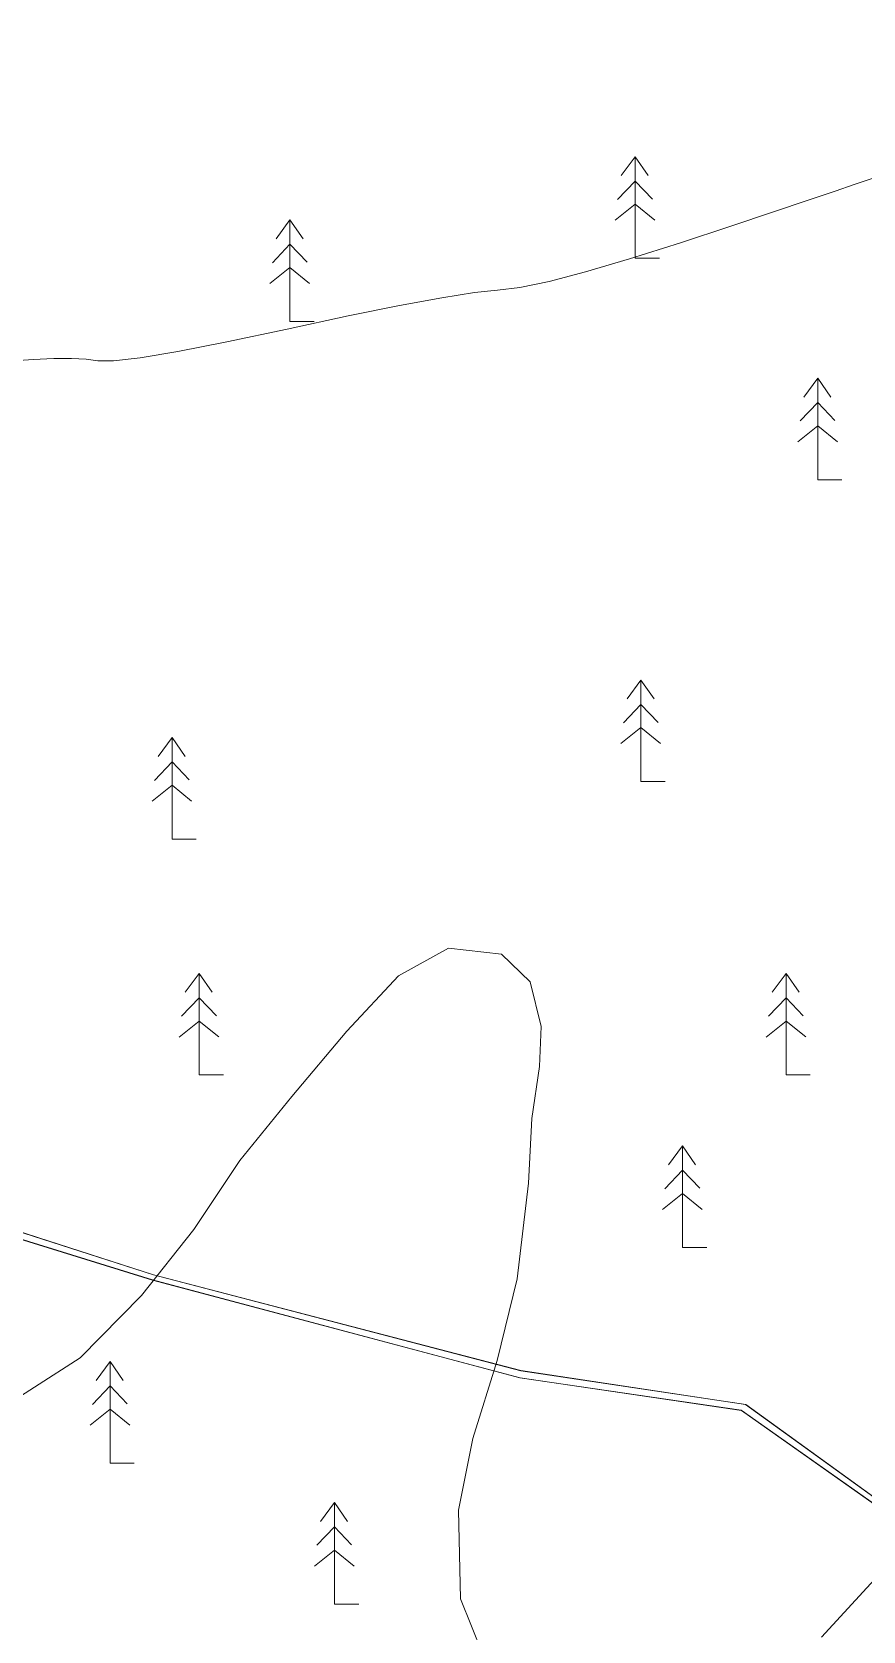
# Model space of a CAD drawing. Header units: metres. Extents: x 533049 to 537618, y 1849954 to 1852676.
# Drawn here: x 534741.7 to 534886.1, y 1850514.2 to 1850792.3 of the extents above; entities that cross this region are included whole.
import ezdxf

# ---------------------------------------------------------------- set-up
doc = ezdxf.new("R2010")
doc.units = ezdxf.units.M
doc.header["$LTSCALE"] = 2
doc.layers.add('57', color=7, linetype='Continuous', lineweight=13)

msp = doc.modelspace()

# ---------------------------------------------------------------- linework, layer by layer
at = {"layer": '57'}
for p, q in [((534846.51, 1850770.59), (534846.51, 1850752.92)), ((534843.45, 1850763.15), (534846.51, 1850766.35)), ((534849.49, 1850763.22), (534846.51, 1850766.35)), ((534843.03, 1850759.53), (534846.51, 1850762.31)), ((534849.92, 1850759.53), (534846.51, 1850762.31)), ((534786.51, 1850759.59), (534786.51, 1850741.92)), ((534783.45, 1850752.15), (534786.51, 1850755.35)), ((534789.49, 1850752.22), (534786.51, 1850755.35)), ((534846.51, 1850752.92), (534850.72, 1850752.92)), ((534783.03, 1850748.53), (534786.51, 1850751.31)), ((534789.92, 1850748.53), (534786.51, 1850751.31)), ((534786.51, 1850741.92), (534790.72, 1850741.92)), ((534878.24, 1850732.09), (534878.24, 1850714.42)), ((534875.18, 1850724.65), (534878.24, 1850727.85)), ((534881.22, 1850724.71), (534878.24, 1850727.85)), ((534874.76, 1850721.02), (534878.24, 1850723.8)), ((534881.65, 1850721.03), (534878.24, 1850723.8)), ((534878.24, 1850714.42), (534882.45, 1850714.42)), ((534847.51, 1850679.59), (534847.51, 1850661.92)), ((534844.45, 1850672.15), (534847.51, 1850675.35)), ((534850.49, 1850672.22), (534847.51, 1850675.35)), ((534766.01, 1850669.59), (534766.01, 1850651.92)), ((534844.03, 1850668.53), (534847.51, 1850671.31)), ((534850.92, 1850668.53), (534847.51, 1850671.31)), ((534762.95, 1850662.15), (534766.01, 1850665.35)), ((534768.99, 1850662.22), (534766.01, 1850665.35)), ((534762.53, 1850658.53), (534766.01, 1850661.31)), ((534769.42, 1850658.53), (534766.01, 1850661.31)), ((534847.51, 1850661.92), (534851.72, 1850661.92)), ((534766.01, 1850651.92), (534770.22, 1850651.92)), ((534770.74, 1850628.59), (534770.74, 1850610.92)), ((534872.74, 1850628.59), (534872.74, 1850610.92)), ((534767.68, 1850621.15), (534770.74, 1850624.35)), ((534773.72, 1850621.21), (534770.74, 1850624.35)), ((534869.68, 1850621.15), (534872.74, 1850624.35)), ((534875.72, 1850621.21), (534872.74, 1850624.35)), ((534767.26, 1850617.52), (534770.74, 1850620.3)), ((534774.15, 1850617.53), (534770.74, 1850620.3)), ((534869.26, 1850617.52), (534872.74, 1850620.3)), ((534876.15, 1850617.53), (534872.74, 1850620.3)), ((534770.74, 1850610.92), (534774.95, 1850610.92)), ((534872.74, 1850610.92), (534876.95, 1850610.92)), ((534854.74, 1850598.59), (534854.74, 1850580.92)), ((534851.68, 1850591.15), (534854.74, 1850594.35)), ((534857.72, 1850591.21), (534854.74, 1850594.35)), ((534851.26, 1850587.52), (534854.74, 1850590.3)), ((534858.15, 1850587.53), (534854.74, 1850590.3)), ((534854.74, 1850580.92), (534858.95, 1850580.92)), ((534755.24, 1850561.09), (534755.24, 1850543.42)), ((534752.18, 1850553.65), (534755.24, 1850556.85)), ((534758.22, 1850553.71), (534755.24, 1850556.85)), ((534751.76, 1850550.02), (534755.24, 1850552.8)), ((534758.65, 1850550.03), (534755.24, 1850552.8)), ((534755.24, 1850543.42), (534759.45, 1850543.42)), ((534794.24, 1850536.59), (534794.24, 1850518.92)), ((534791.18, 1850529.15), (534794.24, 1850532.35)), ((534797.22, 1850529.21), (534794.24, 1850532.35)), ((534790.76, 1850525.52), (534794.24, 1850528.3)), ((534797.65, 1850525.53), (534794.24, 1850528.3)), ((534794.24, 1850518.92), (534798.45, 1850518.92))]:
    msp.add_line(p, q, dxfattribs=at)
for points in [[(534905.73, 1850524.68), (534865.72, 1850553.6), (534826.65, 1850559.49), (534762.79, 1850576.19), (534722.51, 1850589.11), (534687.52, 1850600.27), (534652.54, 1850611.44), (534650.41, 1850619.52), (534650.44, 1850627.11), (534651.88, 1850640.67), (534652.86, 1850649.94), (534658.18, 1850682.66), (534658.49, 1850698.93), (534660.12, 1850714.98), (534659.47, 1850725.89), (534654.81, 1850748.82), (534647.09, 1850767.47), (534638.64, 1850787.97), (534635.75, 1850799.57)], [(534844.09, 1850767.3), (534846.51, 1850770.59), (534848.78, 1850767.3)], [(534844.09, 1850767.3), (534846.51, 1850770.59), (534848.78, 1850767.3)], [(534850.72, 1850752.92), (534846.51, 1850752.92), (534846.51, 1850770.59)], [(534887.72, 1850766.78), (534884.54, 1850765.76), (534881.26, 1850764.6), (534876.6, 1850763), (534870.56, 1850760.98), (534863.15, 1850758.51), (534854.36, 1850755.62), (534845.5, 1850752.8), (534837.9, 1850750.56), (534831.55, 1850748.91), (534826.45, 1850747.85), (534822.6, 1850747.37), (534818.56, 1850746.95), (534812.88, 1850746.06), (534805.56, 1850744.71), (534796.6, 1850742.89), (534786, 1850740.6), (534775.55, 1850738.37), (534767.03, 1850736.7), (534760.45, 1850735.6), (534755.81, 1850735.08), (534753.1, 1850735.12), (534751.09, 1850735.37), (534748.54, 1850735.49), (534745.46, 1850735.48), (534741.85, 1850735.32), (534737.7, 1850735.03)], [(534843.45, 1850763.15), (534846.51, 1850766.35), (534849.49, 1850763.22)], [(534843.03, 1850759.53), (534846.51, 1850762.31), (534849.92, 1850759.53)], [(534784.09, 1850756.3), (534786.51, 1850759.59), (534788.78, 1850756.3)], [(534784.09, 1850756.3), (534786.51, 1850759.59), (534788.78, 1850756.3)], [(534790.72, 1850741.92), (534786.51, 1850741.92), (534786.51, 1850759.59)], [(534783.45, 1850752.15), (534786.51, 1850755.35), (534789.49, 1850752.22)], [(534783.03, 1850748.53), (534786.51, 1850751.31), (534789.92, 1850748.53)], [(534875.82, 1850728.8), (534878.24, 1850732.09), (534880.51, 1850728.8)], [(534875.82, 1850728.8), (534878.24, 1850732.09), (534880.51, 1850728.8)], [(534882.45, 1850714.42), (534878.24, 1850714.42), (534878.24, 1850732.09)], [(534875.18, 1850724.65), (534878.24, 1850727.85), (534881.22, 1850724.71)], [(534874.76, 1850721.02), (534878.24, 1850723.8), (534881.65, 1850721.03)], [(534650.44, 1850624.18), (534650.42, 1850619.5), (534652.54, 1850611.42), (534722.51, 1850589.11), (534762.8, 1850576.17), (534826.65, 1850559.49), (534865.72, 1850553.6), (534905.73, 1850524.68), (534904.78, 1850524.49), (535044.35, 1850532.79), (535058.61, 1850549.8), (535058.27, 1850560.95), (535070.76, 1850577.16), (535063.33, 1850615), (535078.52, 1850643.71), (535093.36, 1850670.35), (535085.94, 1850674.4), (535087.76, 1850681.03)], [(534650.44, 1850624.18), (534650.42, 1850619.5), (534652.54, 1850611.42), (534722.51, 1850589.11), (534762.8, 1850576.17), (534826.65, 1850559.49), (534865.72, 1850553.6), (534905.73, 1850524.68), (534904.78, 1850524.49), (535044.35, 1850532.79), (535058.61, 1850549.8), (535058.27, 1850560.95), (535070.76, 1850577.16), (535063.33, 1850615), (535078.52, 1850643.71), (535093.36, 1850670.35), (535085.94, 1850674.4), (535087.76, 1850681.03)], [(534845.09, 1850676.3), (534847.51, 1850679.59), (534849.78, 1850676.3)], [(534845.09, 1850676.3), (534847.51, 1850679.59), (534849.78, 1850676.3)], [(534851.72, 1850661.92), (534847.51, 1850661.92), (534847.51, 1850679.59)], [(534844.45, 1850672.15), (534847.51, 1850675.35), (534850.49, 1850672.22)], [(534763.59, 1850666.3), (534766.01, 1850669.59), (534768.28, 1850666.3)], [(534763.59, 1850666.3), (534766.01, 1850669.59), (534768.28, 1850666.3)], [(534770.22, 1850651.92), (534766.01, 1850651.92), (534766.01, 1850669.59)], [(534844.03, 1850668.53), (534847.51, 1850671.31), (534850.92, 1850668.53)], [(534762.95, 1850662.15), (534766.01, 1850665.35), (534768.99, 1850662.22)], [(534762.53, 1850658.53), (534766.01, 1850661.31), (534769.42, 1850658.53)], [(534821.87, 1850505.55), (534816.13, 1850519.86), (534815.79, 1850535.27), (534818.28, 1850547.73), (534822.54, 1850561.27), (534825.98, 1850575.45), (534827.94, 1850592.1), (534828.54, 1850603.37), (534829.86, 1850612.38), (534830.16, 1850619.35), (534828.23, 1850627.1), (534823.25, 1850631.9), (534814.06, 1850632.99), (534805.39, 1850628.17), (534796.38, 1850618.51), (534786.82, 1850607.18), (534777.78, 1850596.03), (534769.8, 1850584.05), (534760.7, 1850572.57), (534750.02, 1850561.74), (534734.14, 1850551.54)], [(534768.32, 1850625.3), (534770.74, 1850628.59), (534773.01, 1850625.3)], [(534768.32, 1850625.3), (534770.74, 1850628.59), (534773.01, 1850625.3)], [(534774.95, 1850610.92), (534770.74, 1850610.92), (534770.74, 1850628.59)], [(534870.32, 1850625.3), (534872.74, 1850628.59), (534875.01, 1850625.3)], [(534870.32, 1850625.3), (534872.74, 1850628.59), (534875.01, 1850625.3)], [(534876.95, 1850610.92), (534872.74, 1850610.92), (534872.74, 1850628.59)], [(534767.68, 1850621.15), (534770.74, 1850624.35), (534773.72, 1850621.21)], [(534869.68, 1850621.15), (534872.74, 1850624.35), (534875.72, 1850621.21)], [(534767.26, 1850617.52), (534770.74, 1850620.3), (534774.15, 1850617.53)], [(534869.26, 1850617.52), (534872.74, 1850620.3), (534876.15, 1850617.53)], [(534904.77, 1850524.51), (534864.95, 1850552.62), (534826.48, 1850558.27), (534762.6, 1850575.27), (534721.26, 1850588.08), (534652.63, 1850610.6), (534652.42, 1850588.48), (534650.5, 1850552.73), (534647.21, 1850537.8), (534645.99, 1850527.02), (534645.05, 1850521.3), (534642.14, 1850493.98), (534641.15, 1850483.5), (534642.19, 1850443.35), (534643.62, 1850428.44), (534646.83, 1850419.42), (534647.87, 1850414.94), (534647.37, 1850411.34), (534645.16, 1850402.56), (534644.6, 1850395.92), (534645.22, 1850367.17)], [(534904.78, 1850524.49), (534864.96, 1850552.6), (534826.49, 1850558.25), (534762.61, 1850575.25), (534721.27, 1850588.06), (534652.64, 1850610.58), (534652.43, 1850588.46), (534650.51, 1850552.71), (534647.22, 1850537.78), (534646, 1850527), (534645.06, 1850521.28), (534642.15, 1850493.96)], [(534904.78, 1850524.49), (534864.96, 1850552.6), (534826.49, 1850558.25), (534762.61, 1850575.25), (534721.27, 1850588.06), (534652.64, 1850610.58), (534652.43, 1850588.46), (534650.51, 1850552.71), (534647.22, 1850537.78), (534646, 1850527), (534645.06, 1850521.28), (534642.15, 1850493.96)], [(534652.43, 1850588.46), (534652.64, 1850610.58), (534669.79, 1850604.96), (534686.95, 1850599.34), (534704.1, 1850593.71), (534721.26, 1850588.08), (534741.93, 1850581.67), (534762.61, 1850575.25), (534794.54, 1850566.77), (534826.48, 1850558.27), (534864.95, 1850552.62), (534904.75, 1850524.51)], [(534852.32, 1850595.3), (534854.74, 1850598.59), (534857.01, 1850595.3)], [(534852.32, 1850595.3), (534854.74, 1850598.59), (534857.01, 1850595.3)], [(534858.95, 1850580.92), (534854.74, 1850580.92), (534854.74, 1850598.59)], [(534851.68, 1850591.15), (534854.74, 1850594.35), (534857.72, 1850591.21)], [(534722.5, 1850589.13), (534762.79, 1850576.19), (534826.64, 1850559.51), (534865.71, 1850553.62), (534905.72, 1850524.7)], [(534851.26, 1850587.52), (534854.74, 1850590.3), (534858.15, 1850587.53)], [(534752.82, 1850557.8), (534755.24, 1850561.09), (534757.51, 1850557.8)], [(534752.82, 1850557.8), (534755.24, 1850561.09), (534757.51, 1850557.8)], [(534759.45, 1850543.42), (534755.24, 1850543.42), (534755.24, 1850561.09)], [(534752.18, 1850553.65), (534755.24, 1850556.85), (534758.22, 1850553.71)], [(534751.76, 1850550.02), (534755.24, 1850552.8), (534758.65, 1850550.03)], [(534791.82, 1850533.3), (534794.24, 1850536.59), (534796.51, 1850533.3)], [(534791.82, 1850533.3), (534794.24, 1850536.59), (534796.51, 1850533.3)], [(534798.45, 1850518.92), (534794.24, 1850518.92), (534794.24, 1850536.59)], [(534791.18, 1850529.15), (534794.24, 1850532.35), (534797.22, 1850529.21)], [(534790.76, 1850525.52), (534794.24, 1850528.3), (534797.65, 1850525.53)], [(534888.73, 1850523.87), (534878.89, 1850513.15)]]:
    msp.add_lwpolyline(points, dxfattribs=at)

doc.saveas('drawing.dxf')
